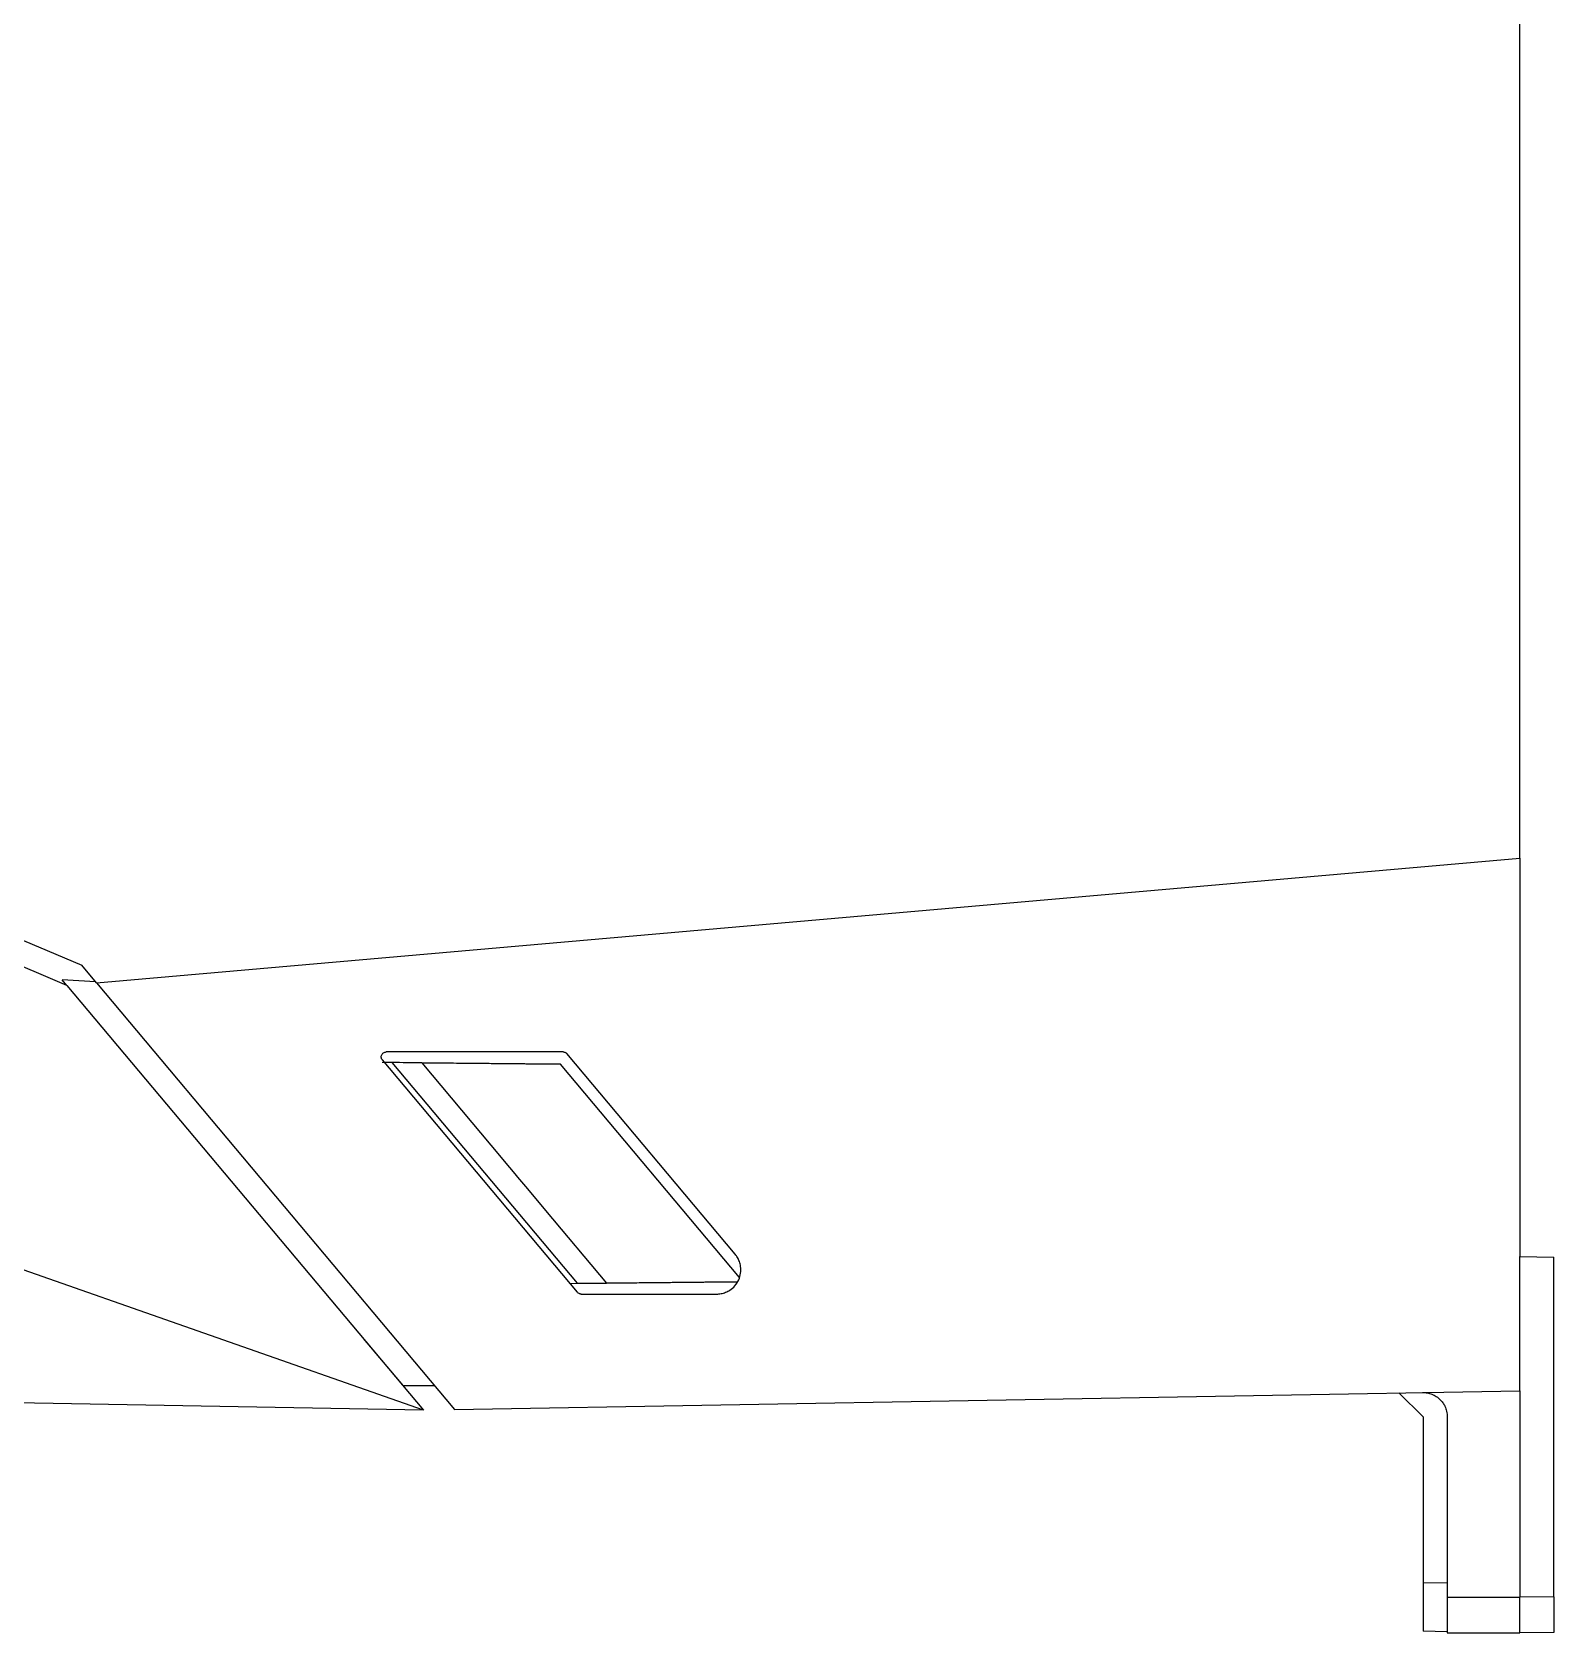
# Model space of a CAD drawing. Extents: x 86 to 639, y 68 to 658.
# Drawn here: x 525.6 to 588.5, y 308 to 374.1 of the extents above; entities that cross this region are included whole.
import ezdxf

# ---------------------------------------------------------------- set-up
doc = ezdxf.new("R2010")
doc.units = 0
doc.layers.get('0').update_dxf_attribs({"linetype": 'CONTINUOUS'})

msp = doc.modelspace()

# ---------------------------------------------------------------- linework, layer by layer
at = {"color": 7, "linetype": 'CONTINUOUS'}
for p, q in [((587.082, 339.998), (587.082, 394.204)), ((495.049, 349.432), (527.693, 335.576)), ((527.082, 334.749), (494.183, 348.713)), ((528.298, 334.855), (587.082, 339.998)), ((587.082, 339.998), (587.082, 323.55)), ((541.8, 317.208), (482.444, 337.998)), ((528.298, 334.855), (527.693, 335.576)), ((528.26, 334.9), (526.889, 334.978)), ((527.082, 334.749), (526.889, 334.978)), ((527.082, 334.749), (541.8, 317.208)), ((528.298, 334.855), (543.087, 317.23)), ((547.572, 331.998), (540.262, 331.998)), ((547.459, 331.498), (540.099, 331.562)), ((548.164, 322.07), (540.109, 331.67)), ((540.508, 331.559), (540.199, 331.561)), ((548.16, 322.441), (540.508, 331.559)), ((541.732, 331.548), (547.459, 331.498)), ((554.853, 322.687), (547.459, 331.498)), ((554.678, 323.641), (547.725, 331.927)), ((587.082, 317.998), (587.082, 323.55)), ((587.082, 323.55), (588.482, 323.526)), ((588.482, 309.487), (588.482, 323.526)), ((547.855, 322.438), (554.767, 322.499)), ((547.855, 322.438), (548.16, 322.441)), ((554.766, 322.499), (549.361, 322.452)), ((548.317, 321.998), (553.912, 321.998)), ((539.319, 320.165), (540.961, 318.208)), ((541.8, 317.208), (488.516, 318.138)), ((542.267, 318.208), (540.961, 318.208)), ((543.087, 317.23), (587.082, 317.998)), ((583.082, 316.928), (582.082, 317.911)), ((587.082, 317.998), (587.082, 309.481)), ((583.082, 316.928), (583.082, 310.068)), ((584.082, 316.928), (584.082, 309.481)), ((588.487, 316.773), (588.482, 316.773)), ((584.082, 309.481), (587.082, 309.481)), ((588.482, 309.487), (587.082, 309.481)), ((587.082, 307.998), (587.082, 309.481)), ((584.082, 308.051), (583.082, 308.068)), ((584.082, 307.998), (587.082, 307.998)), ((588.482, 308.023), (587.082, 307.998))]:
    msp.add_line(p, q, dxfattribs=at)
at = {"color": 8, "linetype": 'CONTINUOUS'}
msp.add_line((584.082, 310.05), (583.082, 310.068), dxfattribs=at)
at = {"color": 7, "linetype": 'CONTINUOUS', "flags": 128}
msp.add_lwpolyline([(541.732, 331.548), (544.585, 328.147), (545.356, 327.227), (545.579, 326.962), (545.691, 326.827), (546.1, 326.34), (546.848, 325.448), (549.361, 322.452)], dxfattribs=at)
at = {"color": 7, "linetype": 'CONTINUOUS'}
for points, knots in [([(540.109, 331.67), (540.101, 331.68), (540.086, 331.7), (540.071, 331.735), (540.058, 331.795), (540.069, 331.865), (540.108, 331.928), (540.151, 331.966), (540.203, 331.993), (540.242, 331.997), (540.262, 331.998)], [0, 0, 0, 0, 0.085753, 0.16981, 0.255225, 0.498008, 0.621977, 0.744899, 0.873179, 1, 1, 1, 1]), ([(547.572, 331.998), (547.587, 331.997), (547.616, 331.995), (547.658, 331.98), (547.696, 331.958), (547.716, 331.937), (547.725, 331.927)], [0, 0, 0, 0, 0.247898, 0.499314, 0.749862, 1, 1, 1, 1]), ([(553.912, 321.998), (553.942, 321.999), (554.004, 322.001), (554.097, 322.014), (554.19, 322.036), (554.283, 322.068), (554.373, 322.109), (554.508, 322.188), (554.679, 322.336), (554.835, 322.577), (554.902, 322.811), (554.915, 322.997), (554.904, 323.161), (554.86, 323.335), (554.781, 323.505), (554.711, 323.598), (554.678, 323.641)], [0, 0, 0, 0, 0.039406, 0.079967, 0.121545, 0.163969, 0.207039, 0.250537, 0.367537, 0.500175, 0.624855, 0.688246, 0.749826, 0.844102, 0.927367, 1, 1, 1, 1]), ([(548.317, 321.998), (548.303, 321.999), (548.273, 322.001), (548.232, 322.016), (548.194, 322.038), (548.174, 322.059), (548.164, 322.07)], [0, 0, 0, 0, 0.24793, 0.49931, 0.749783, 1, 1, 1, 1]), ([(583.064, 317.928), (583.097, 317.928), (583.162, 317.927), (583.258, 317.914), (583.353, 317.892), (583.48, 317.85), (583.633, 317.771), (583.784, 317.648), (583.9, 317.511), (583.994, 317.351), (584.067, 317.155), (584.077, 317.004), (584.082, 316.928)], [0, 0, 0, 0, 0.060481, 0.12043, 0.180459, 0.241177, 0.370366, 0.500655, 0.604575, 0.709688, 0.854391, 1, 1, 1, 1]), ([(583.082, 310.068), (583.082, 310.02), (583.082, 309.925), (583.082, 309.783), (583.082, 309.642), (583.081, 309.504), (583.081, 309.368), (583.081, 309.236), (583.081, 309.108), (583.081, 308.986), (583.081, 308.868), (583.081, 308.757), (583.081, 308.652), (583.081, 308.555), (583.081, 308.465), (583.081, 308.384), (583.081, 308.311), (583.081, 308.247), (583.081, 308.192), (583.081, 308.147), (583.082, 308.112), (583.082, 308.087), (583.082, 308.071), (583.082, 308.069), (583.082, 308.068)], [0, 0, 0, 0, 0.045459, 0.090916, 0.136372, 0.181828, 0.227282, 0.272736, 0.31819, 0.363643, 0.409095, 0.454548, 0.5, 0.545452, 0.590905, 0.636357, 0.68181, 0.727264, 0.772718, 0.818172, 0.863628, 0.909084, 0.954541, 1, 1, 1, 1]), ([(584.082, 309.481), (584.082, 309.059), (584.082, 308.677), (584.082, 308.146), (584.082, 307.998), (584.082, 307.998)], [0, 0, 0, 0, 0.5, 0.5, 1, 1, 1, 1]), ([(588.482, 309.487), (588.482, 309.445), (588.482, 309.362), (588.482, 309.241), (588.482, 309.124), (588.482, 309.01), (588.482, 308.845), (588.482, 308.641), (588.482, 308.424), (588.482, 308.248), (588.482, 308.133), (588.482, 308.066), (588.482, 308.029), (588.482, 308.025), (588.482, 308.023)], [0, 0, 0, 0, 0.050276, 0.100213, 0.150024, 0.199926, 0.250134, 0.374978, 0.500038, 0.624882, 0.749942, 0.833318, 0.916337, 1, 1, 1, 1])]:
    msp.add_open_spline(points, degree=3, knots=knots, dxfattribs=at)
for points in [[(541.732, 331.548), (541.324, 331.552), (540.916, 331.555), (540.508, 331.559)], [(548.16, 322.441), (548.56, 322.445), (548.961, 322.448), (549.361, 322.452)]]:
    msp.add_open_spline(points, degree=3, dxfattribs=at)

doc.saveas('drawing.dxf')
